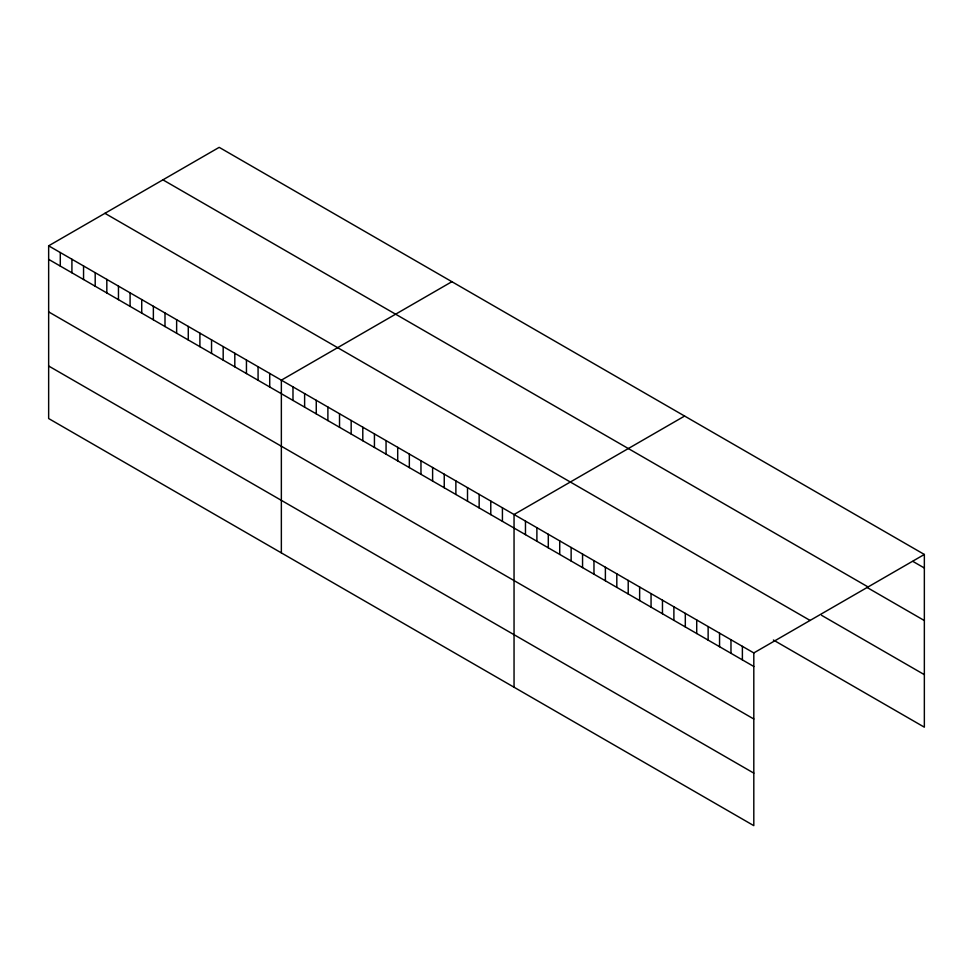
<?xml version="1.0" encoding="UTF-8"?>
<svg xmlns="http://www.w3.org/2000/svg" width="973" height="973" viewBox="0 0 973 973"><rect width="100%" height="100%" fill="white"/><g stroke="black" fill="none" stroke-linecap="round" stroke-linejoin="round"><path stroke-width="1.46" d="M48.65 245.816L753.807 652.932L753.807 825.651L48.65 418.536L48.65 245.816L219.193 147.349L924.35 554.464L924.35 727.184L773.389 640.027M451.898 281.696L281.355 380.163L281.355 552.883M684.603 416.055L514.048 514.51L514.048 687.23M753.807 652.932L924.35 554.464M912.929 561.421L924.35 568.013M162.917 179.847L868.074 586.962M867.271 587.583L924.35 620.543M821.601 615.337L924.35 674.654M104.926 213.318L810.083 620.433M48.65 259.353L753.807 666.481M48.65 311.883L753.807 718.998M48.65 366.006L753.807 773.121M742.387 646.34L742.387 659.889M730.978 639.748L730.978 653.297M719.558 633.155L719.558 646.704M708.137 626.563L708.137 640.112M696.717 619.971L696.717 633.52M685.308 613.379L685.308 626.928M673.888 606.787L673.888 620.336M662.467 600.195L662.467 613.744M651.059 593.615L651.059 607.152M639.638 587.023L639.638 600.56M628.217 580.431L628.217 593.968M616.809 573.839L616.809 587.376M605.388 567.247L605.388 580.784M593.968 560.655L593.968 574.192M582.559 554.063L582.559 567.6M571.139 547.471L571.139 561.02M559.718 540.879L559.718 554.428M548.298 534.286L548.298 547.835M536.889 527.694L536.889 541.243M525.469 521.102L525.469 534.651M502.421 507.797L502.421 521.333M490.781 501.083L490.781 514.62M479.154 494.357L479.154 507.906M467.514 487.643L467.514 501.192M455.875 480.93L455.875 494.466M444.247 474.204L444.247 487.753M432.608 467.49L432.608 481.039M420.968 460.776L420.968 474.313M409.341 454.05L409.341 467.599M397.702 447.337L397.702 460.886M386.062 440.623L386.062 454.16M374.435 433.897L374.435 447.446M362.795 427.183L362.795 440.733M351.168 420.47L351.168 434.007M339.528 413.756L339.528 427.293M327.889 407.03L327.889 420.579M316.261 400.317L316.261 413.866M304.622 393.603L304.622 407.14M292.982 386.877L292.982 400.426M269.716 373.45L269.716 386.986M258.076 366.724L258.076 380.273M246.449 360.01L246.449 373.559M234.809 353.296L234.809 366.833M223.182 346.57L223.182 360.119M211.542 339.857L211.542 353.406M199.903 333.143L199.903 346.68M188.276 326.417L188.276 339.966M176.636 319.703L176.636 333.252M164.996 312.99L164.996 326.539M153.369 306.276L153.369 319.813M141.73 299.55L141.73 313.099M130.09 292.837L130.09 306.386M118.463 286.123L118.463 299.66M106.823 279.397L106.823 292.946M95.196 272.683L95.196 286.232M83.556 265.97L83.556 279.506M71.917 259.244L71.917 272.793M60.29 252.53L60.29 266.079"/></g></svg>
